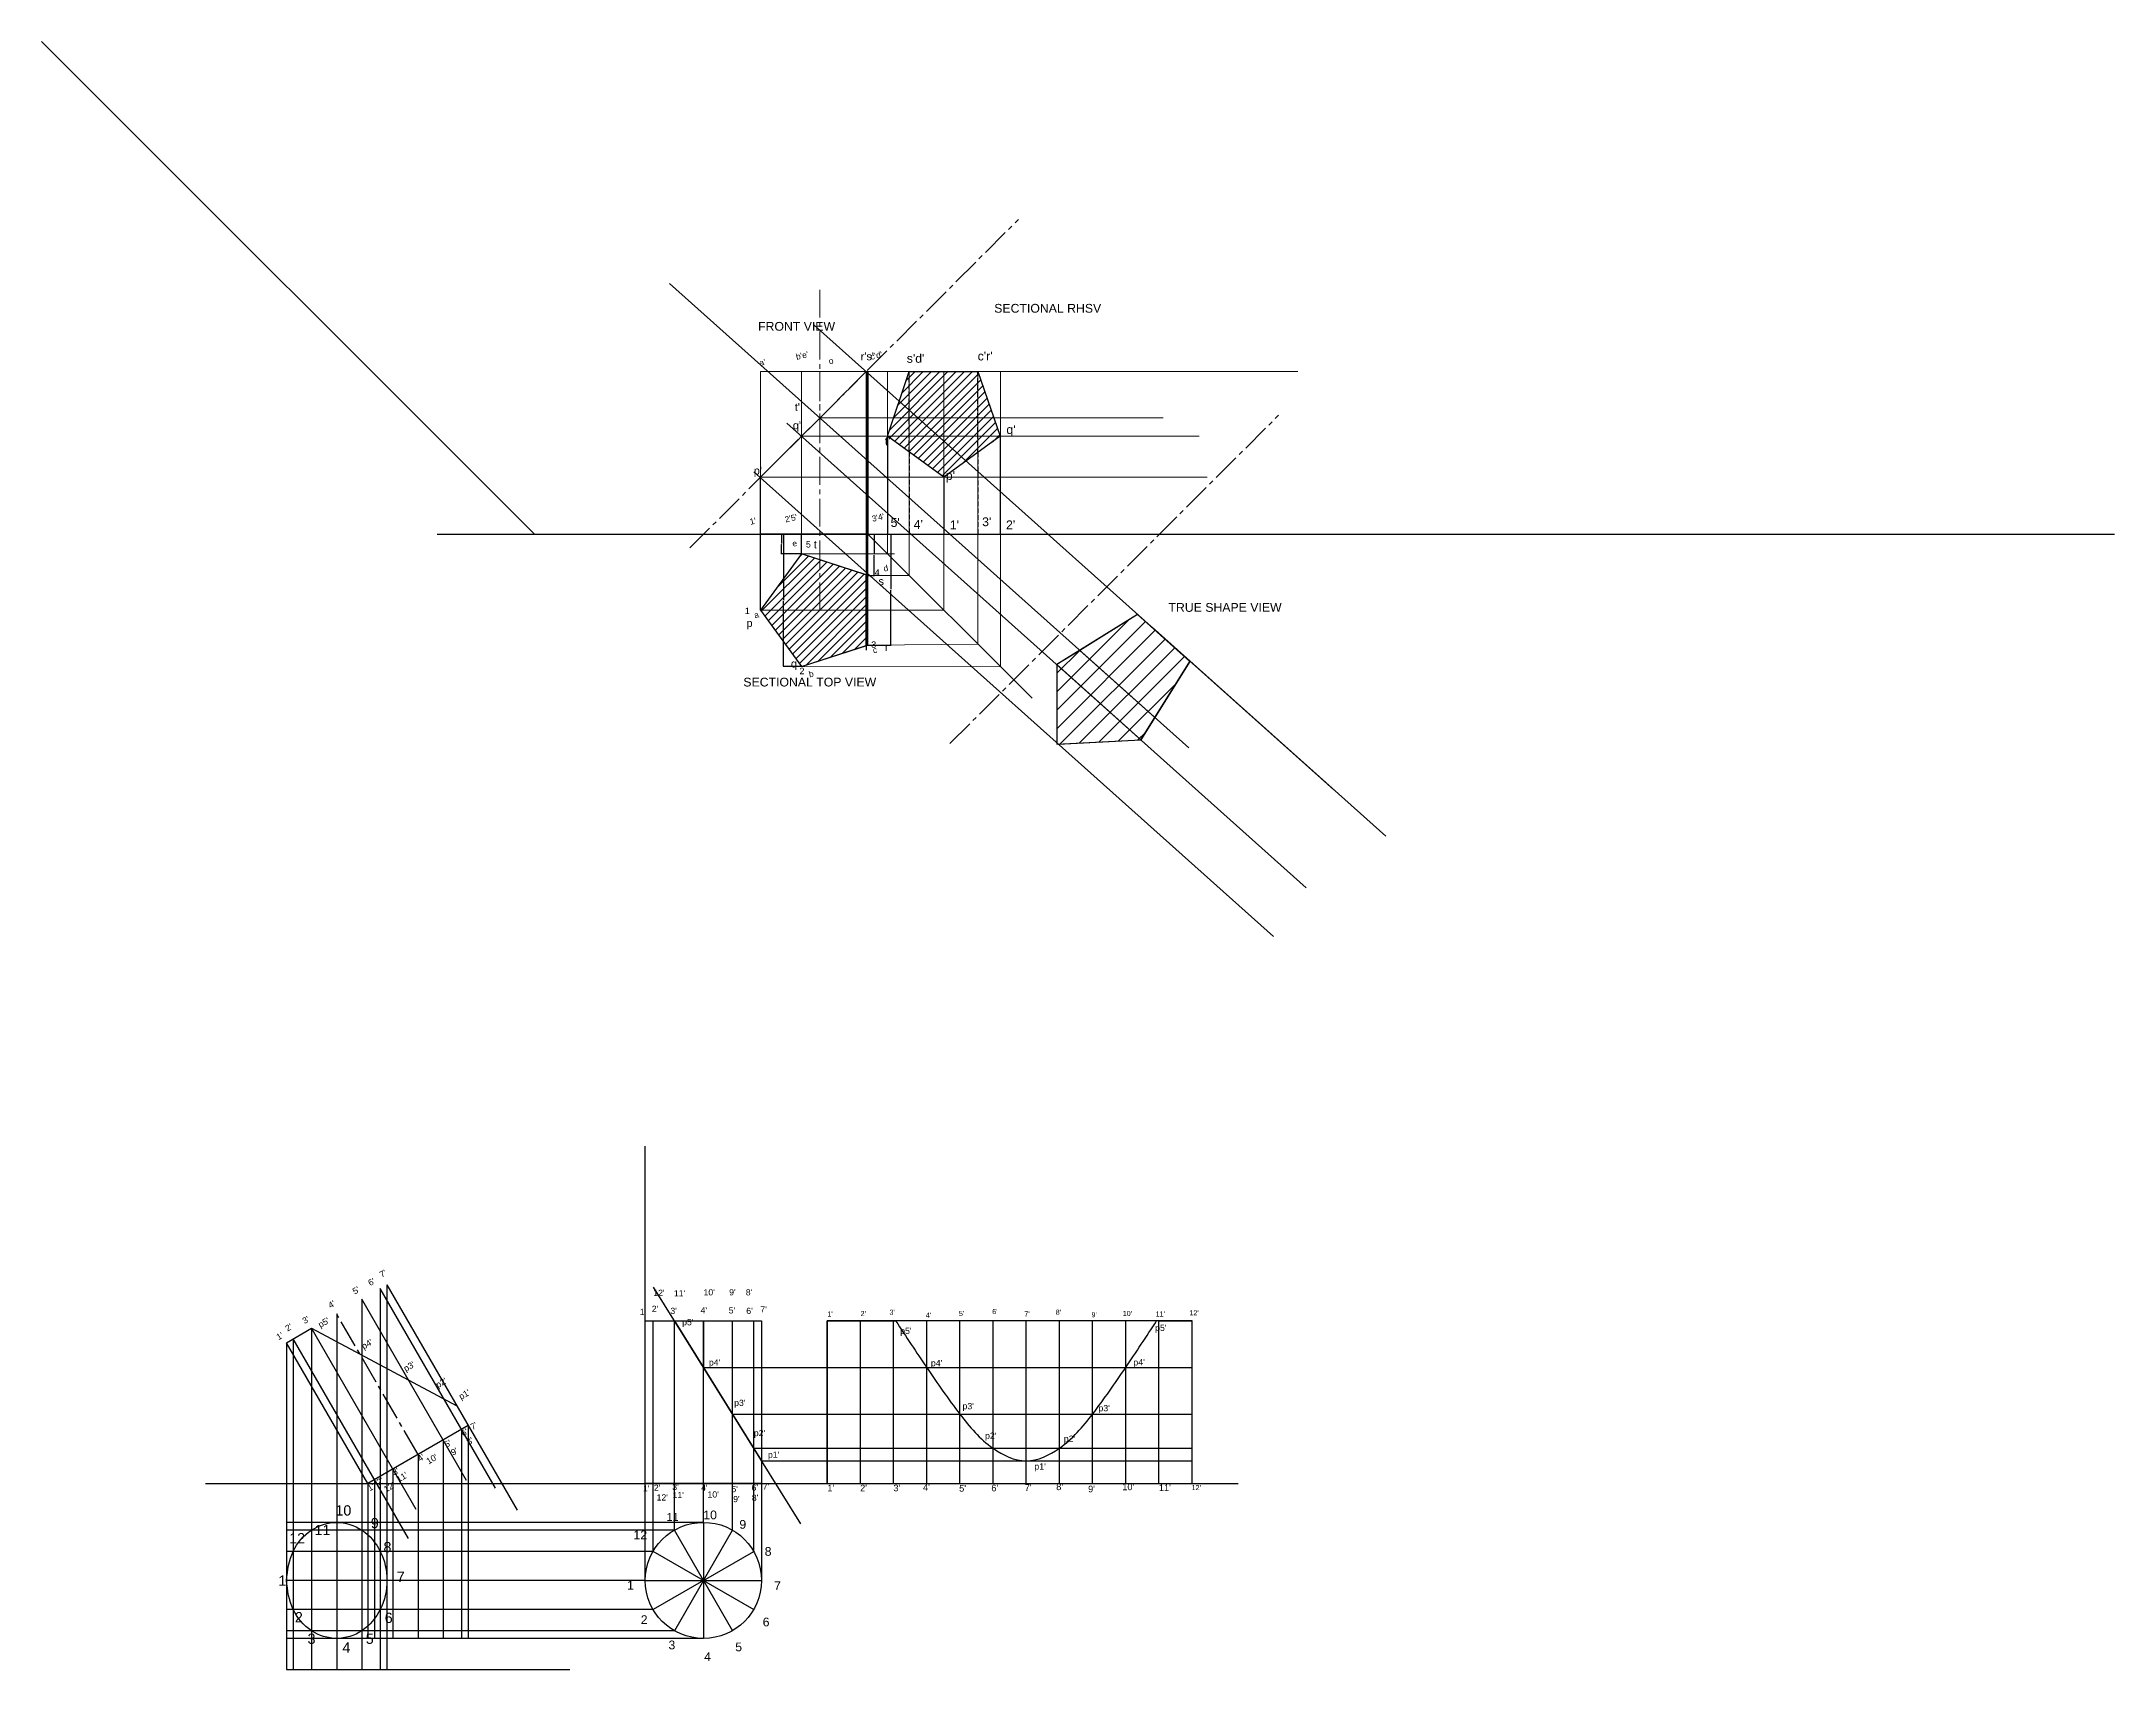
# Model space of a CAD drawing. Header units: millimetres. Extents: x -119 to 774, y -524 to 177.
import ezdxf

# ---------------------------------------------------------------- set-up
doc = ezdxf.new("R2010")
doc.units = ezdxf.units.MM
doc.header["$LTSCALE"] = 4
doc.header["$MEASUREMENT"] = 0
doc.linetypes.add('CENTER2', pattern=[1.125, 0.75, -0.125, 0.125, -0.125])
doc.linetypes.add('HIDDEN2', pattern=[0.1875, 0.125, -0.0625])
doc.styles.get("Standard").update_dxf_attribs({"font": 'arial.ttf'})
doc.dimstyles.get("Standard").update_dxf_attribs({"dimtxt": 0.18, "dimasz": 0.18, "dimexe": 0.18, "dimexo": 0.0625, "dimgap": 0.09, "dimtad": 0, "dimtih": 1, "dimtoh": 1, "dimdec": 4, "dimzin": 0, "dimdsep": 46, "dimtxsty": 'Standard', "dimcen": 0.09, "dimadec": 0, "dimazin": 0, "dimtfac": 1, "dimtdec": 4, "dimtofl": 0, "dimtmove": 0, "dimatfit": 3, "dimfxl": 1, "dimtolj": 1, "dimtzin": 0, "dimarcsym": 0})

# ---------------------------------------------------------------- blocks, each defined once
blk = doc.blocks.new('*D4')
at = {"color": 0, "lineweight": -2, "ltscale": 4, "transparency": 16777216}
for p, q in [((237.1, -35.35), (239.94, -35.35)), ((239.76, -35.53), (239.76, -44.06)), ((239.76, -52.95), (239.76, -44.42)), ((237.1, -53.13), (239.94, -53.13))]:
    blk.add_line(p, q, dxfattribs=at)
at = {"color": 0, "ltscale": 4, "transparency": 16777216}
for points in [[(239.73, -35.53), (239.79, -35.53), (239.76, -35.35)], [(239.73, -52.95), (239.79, -52.95), (239.76, -53.13)]]:
    blk.add_solid(points, dxfattribs=at)
at = {"layer": 'Defpoints', "color": 0, "ltscale": 4, "transparency": 16777216}
for p in [(237.03, -35.35), (237.03, -53.13), (239.76, -53.13)]:
    blk.add_point(p, dxfattribs=at)
at = {"color": 0, "lineweight": 9, "ltscale": 4, "transparency": 16777216, "insert": (239.76, -44.24), "char_height": 0.18, "attachment_point": 5}
blk.add_mtext('\\A1;17.7783', dxfattribs=at)
blk = doc.blocks.new('*D5')
at = {"color": 0, "lineweight": -2, "ltscale": 4, "transparency": 16777216}
for p, q in [((237.1, -35.35), (247.11, -35.35)), ((246.93, -35.53), (246.93, -59.06)), ((246.93, -82.95), (246.93, -59.42)), ((237.1, -83.13), (247.11, -83.13))]:
    blk.add_line(p, q, dxfattribs=at)
at = {"color": 0, "ltscale": 4, "transparency": 16777216}
for points in [[(246.9, -35.53), (246.96, -35.53), (246.93, -35.35)], [(246.9, -82.95), (246.96, -82.95), (246.93, -83.13)]]:
    blk.add_solid(points, dxfattribs=at)
at = {"layer": 'Defpoints', "color": 0, "ltscale": 4, "transparency": 16777216}
for p in [(237.03, -35.35), (237.03, -83.13), (246.93, -83.13)]:
    blk.add_point(p, dxfattribs=at)
at = {"color": 0, "lineweight": 9, "ltscale": 4, "transparency": 16777216, "insert": (246.93, -59.24), "char_height": 0.18, "attachment_point": 5}
blk.add_mtext('\\A1;47.7783', dxfattribs=at)
blk = doc.blocks.new('*D6')
at = {"color": 0, "lineweight": -2, "ltscale": 4, "transparency": 16777216}
for p, q in [((208.44, -35.35), (199.67, -35.35)), ((199.85, -35.53), (199.85, -39.42)), ((208.44, -43.86), (199.67, -43.86)), ((199.85, -43.68), (199.85, -39.79))]:
    blk.add_line(p, q, dxfattribs=at)
at = {"color": 0, "ltscale": 4, "transparency": 16777216}
for points in [[(199.82, -35.53), (199.88, -35.53), (199.85, -35.35)], [(199.82, -43.68), (199.88, -43.68), (199.85, -43.86)]]:
    blk.add_solid(points, dxfattribs=at)
at = {"layer": 'Defpoints', "color": 0, "ltscale": 4, "transparency": 16777216}
for p in [(208.5, -35.35), (199.85, -43.86), (208.5, -43.86)]:
    blk.add_point(p, dxfattribs=at)
at = {"color": 0, "lineweight": 9, "ltscale": 4, "transparency": 16777216, "insert": (199.85, -39.61), "char_height": 0.18, "attachment_point": 5}
blk.add_mtext('\\A1;8.5078', dxfattribs=at)
blk = doc.blocks.new('*D7')
at = {"color": 0, "lineweight": -2, "ltscale": 4, "transparency": 16777216}
for p, q in [((208.44, -35.35), (200.61, -35.35)), ((200.79, -35.53), (200.79, -63.7)), ((200.79, -92.22), (200.79, -64.06)), ((208.44, -92.4), (200.61, -92.4))]:
    blk.add_line(p, q, dxfattribs=at)
at = {"color": 0, "ltscale": 4, "transparency": 16777216}
for points in [[(200.76, -35.53), (200.82, -35.53), (200.79, -35.35)], [(200.76, -92.22), (200.82, -92.22), (200.79, -92.4)]]:
    blk.add_solid(points, dxfattribs=at)
at = {"layer": 'Defpoints', "color": 0, "ltscale": 4, "transparency": 16777216}
for p in [(208.5, -35.35), (200.79, -92.4), (208.5, -92.4)]:
    blk.add_point(p, dxfattribs=at)
at = {"color": 0, "lineweight": 9, "ltscale": 4, "transparency": 16777216, "insert": (200.79, -63.88), "char_height": 0.18, "attachment_point": 5}
blk.add_mtext('\\A1;57.0488', dxfattribs=at)

msp = doc.modelspace()

# ---------------------------------------------------------------- hatches: boundary and pattern name
at = {"linetype": 'HIDDEN2', "lineweight": 30, "ltscale": 4}
h = msp.add_hatch(dxfattribs=at)
h.set_pattern_fill('ANSI31', color=0, scale=20)
h.paths.add_polyline_path([(269.82133, 14.65175), (254.84049, 14.65175), (254.84049, 6.76578), (269.82091, 6.76578)])
h.paths.add_polyline_path([(269.82239, 34.64722), (254.84049, 34.64722), (254.84049, 14.65175), (269.82133, 14.65175)])
h.paths.add_polyline_path([(284.41313, 14.65175), (269.82133, 14.65175), (269.82091, 6.76578), (284.41313, 6.76578)])
h.paths.add_polyline_path([(284.41313, 6.76578), (269.82091, 6.76578), (269.81997, -10.86778), (284.41313, -0.2561)])
h.paths.add_polyline_path([(269.82091, 6.76578), (254.84049, 6.76578), (254.84049, 0.01222), (269.81997, -10.86778)])
h.paths.add_polyline_path([(254.84049, 14.65175), (248.17215, 14.65175), (245.54225, 6.76578), (254.84049, 6.76578)])
h.paths.add_polyline_path([(254.84049, 6.76578), (245.54225, 6.76578), (254.84049, 0.01222)])
h.paths.add_polyline_path([(294.0696, 6.76578), (284.41313, 6.76578), (284.41313, -0.2561)])
h.paths.add_polyline_path([(291.33837, 14.65175), (284.41313, 14.65175), (284.41313, 6.76578), (294.0696, 6.76578)])
h.paths.add_polyline_path([(284.41313, 34.64722), (284.41313, 14.65175), (291.33837, 14.65175)])
h.paths.add_polyline_path([(284.41313, 34.64722), (269.82239, 34.64722), (269.82133, 14.65175), (284.41313, 14.65175)])
h.paths.add_polyline_path([(254.84049, 34.64722), (248.17215, 14.65175), (254.84049, 14.65175)])
at = {"lineweight": 30, "ltscale": 4}
h = msp.add_hatch(dxfattribs=at)
h.set_pattern_fill('ANSI31', color=0, scale=20)
h.set_pattern_definition([(45, (208.354, -72.6633), (-1.76777, 1.76777), [])])
h.paths.add_polyline_path([(236.38419, -52.91981), (208.50275, -43.86058), (190.86919, -68.13109), (208.50275, -92.4016), (236.38419, -83.34237)])
h = msp.add_hatch(dxfattribs=at)
h.set_pattern_fill('ANSI31', color=0, scale=45)
h.paths.add_polyline_path([(328.25767, -85.41577), (318.39349, -91.5595), (354.56718, -123.92609), (360.57017, -114.32754)])
h.paths.add_polyline_path([(375.68739, -90.15567), (353.09846, -69.94411), (328.25767, -85.41577), (360.57017, -114.32754)])
h.paths.add_polyline_path([(318.39349, -91.5595), (318.39349, -125.20337), (318.98182, -125.72978), (354.56718, -123.92609)])

# ---------------------------------------------------------------- linework, layer by layer
at = {"color": 0, "lineweight": 9, "ltscale": 4}
for p, q in [((93.55715, -35.35278), (-118.57488, 176.77925)), ((151.63673, 72.61667), (375.20712, -127.42403)), ((213.96286, 54.54814), (437.53325, -145.49256)), ((237.03444, 34.64722), (422.06813, 34.64722)), ((245.54225, -43.86058), (245.54225, 34.64722)), ((254.84049, -53.15882), (254.84049, 34.64722)), ((269.81694, -68.13528), (269.82239, 34.64722)), ((284.41313, -82.73147), (284.41313, 34.64722)), ((294.11907, -92.43741), (294.17222, 34.64722)), ((202.16671, 12.43497), (425.7371, -187.60572)), ((216.38871, 14.65175), (364.17093, 14.65175)), ((208.50275, 6.76578), (379.63645, 6.76578)), ((188.05064, -8.57847), (411.62103, -208.61916)), ((190.86919, -10.86778), (383.03132, -10.86778)), ((237.03444, -35.35278), (307.74512, -106.06346)), ((208.50275, -43.86058), (248.50275, -43.86058)), ((237.03444, -53.13109), (254.84049, -53.15882)), ((190.86919, -68.13109), (269.81694, -68.13528)), ((459.95458, -165.39348), (359.3479, -75.37516)), ((237.03444, -83.13109), (284.41313, -82.73147)), ((208.50275, -92.4016), (294.11907, -92.43741))]:
    msp.add_line(p, q, dxfattribs=at)
at = {"color": 0, "linetype": 'CENTER2', "ltscale": 4}
for p, q in [((160.42218, -41.31478), (301.84354, 100.10657)), ((272.38978, -125.5609), (413.81114, 15.86046))]:
    msp.add_line(p, q, dxfattribs=at)
at = {"color": 0, "linetype": 'CENTER2', "lineweight": 0, "ltscale": 4}
for p, q in [((216.38871, -68.13109), (216.38871, 71.86891)), ((216.38871, 34.64722), (216.38419, 14.64722))]:
    msp.add_line(p, q, dxfattribs=at)
at = {"color": 0, "linetype": 'ByBlock', "lineweight": 0, "ltscale": 4}
for p, q in [((190.86919, -35.35278), (190.86919, 34.64722)), ((237.03444, 34.64722), (190.86919, 34.64722)), ((208.50275, -35.35278), (208.50275, 34.64722))]:
    msp.add_line(p, q, dxfattribs=at)
at = {"color": 0, "linetype": 'CENTER2', "lineweight": 30, "ltscale": 4}
msp.add_line((190.86919, -10.86778), (236.38419, 34.64722), dxfattribs=at)
at = {"color": 0, "ltscale": 4}
msp.add_line((236.38419, 34.64722), (236.38419, -85.35278), dxfattribs=at)
at = {"color": 0, "lineweight": 30, "ltscale": 4}
for p, q in [((236.38419, 34.64722), (237.03444, 34.64722)), ((237.03444, 34.64722), (237.03444, -35.35278)), ((245.54225, 6.76578), (254.84049, 34.64722)), ((254.84049, 34.64722), (284.41313, 34.64722)), ((284.41313, 34.64722), (294.0696, 6.76578)), ((269.81997, -10.86778), (245.54225, 6.76578)), ((245.54225, 6.76578), (245.54225, -35.35278)), ((294.0696, 6.76578), (269.81997, -10.86778)), ((294.14295, -35.35278), (294.16056, 6.76578)), ((190.86919, -35.35278), (190.86919, -10.86778)), ((269.81997, -10.86778), (269.81868, -35.35278)), ((237.03444, -35.35278), (190.86919, -35.35278)), ((245.54225, -35.35278), (294.14295, -35.35278)), ((353.09846, -69.94411), (318.39349, -91.5595)), ((353.09846, -69.94411), (375.53523, -89.85885)), ((318.39349, -91.5595), (318.39349, -125.7596)), ((375.68739, -90.15567), (354.56718, -123.92609)), ((318.39349, -125.7596), (354.56718, -123.92609))]:
    msp.add_line(p, q, dxfattribs=at)
at = {"color": 0, "linetype": 'ByBlock', "ltscale": 4}
msp.add_line((237.03444, -35.35278), (237.03444, 34.64722), dxfattribs=at)
at = {"color": 0, "linetype": 'HIDDEN2', "lineweight": 30, "ltscale": 4}
for p, q in [((254.84049, 0.01222), (254.84049, 34.64722)), ((284.41313, -0.2561), (284.41313, 34.64722)), ((254.84049, 0.01222), (254.84049, -35.35278)), ((284.41313, -0.2561), (284.41313, -35.35278))]:
    msp.add_line(p, q, dxfattribs=at)
at = {"color": 0}
for p, q in [((51.72807, -35.35278), (773.5656, -35.35278)), ((190.86919, -68.13109), (190.86919, -35.35278)), ((208.50275, -43.86058), (208.50275, -35.35278)), ((237.03444, -53.13109), (237.03444, -35.35278))]:
    msp.add_line(p, q, dxfattribs=at)
at = {"lineweight": -3, "ltscale": 4}
for p, q in [((141.29065, -485.88258), (141.29065, -298.85336)), ((64.32769, -442.79368), (19.29494, -364.79466)), ((76.82769, -446.14304), (27.21962, -360.21934)), ((30.12026, -358.54466), (86.17553, -455.63524)), ((208.18524, -461.52138), (144.80671, -359.62358)), ((141.29065, -444.16644), (141.29065, -374.16644)), ((141.29065, -374.16644), (191.29065, -374.16644)), ((144.64002, -473.38258), (144.64002, -374.16644)), ((153.79065, -464.23194), (153.79065, -374.16644)), ((166.29065, -460.88258), (166.29065, -374.16644)), ((166.29065, -374.16644), (166.29172, -394.16644)), ((178.79065, -464.23194), (178.79065, -374.16644)), ((187.94129, -473.38258), (187.94129, -374.16644)), ((191.29065, -374.16644), (191.29065, -486.27698)), ((39.32769, -467.79368), (-10.28038, -381.86998)), ((42.67706, -455.29368), (-2.3557, -377.29466)), ((166.29172, -394.16644), (191.29065, -394.16644)), ((-47.944, -444.16644), (396.38637, -444.16644)), ((166.29065, -460.88258), (166.29065, -510.88258)), ((166.29065, -485.88258), (153.79065, -464.23194)), ((166.29065, -485.88258), (178.79065, -464.23194)), ((166.29065, -485.88258), (144.64002, -473.38258)), ((166.29065, -485.88258), (144.64002, -473.38258)), ((166.29065, -485.88258), (144.64002, -473.38258)), ((166.29065, -485.88258), (144.64002, -473.38258)), ((166.29065, -485.88258), (187.94129, -473.38258)), ((141.29065, -485.88258), (191.29065, -485.88258)), ((166.29065, -485.88258), (144.64002, -498.38258)), ((166.29065, -485.88258), (153.79065, -507.53321)), ((166.29065, -485.88258), (166.29065, -510.88258)), ((166.29065, -485.88258), (178.79065, -507.53321)), ((166.29065, -485.88258), (187.94129, -498.38258))]:
    msp.add_line(p, q, dxfattribs=at)
at = {"ltscale": 4}
for p, q in [((19.29494, -364.79466), (19.29494, -524.25675)), ((27.21962, -360.21934), (27.21962, -524.25675)), ((30.12026, -358.54466), (30.12026, -524.25675)), ((8.46962, -371.04466), (8.46962, -524.25675)), ((376.58104, -374.16644), (219.58104, -374.16644)), ((219.58104, -444.16644), (219.58104, -374.16644)), ((233.85104, -444.16644), (233.85104, -374.16644)), ((248.12104, -444.16644), (248.12104, -374.16644)), ((262.39104, -444.16644), (262.39104, -374.16644)), ((276.66104, -444.16644), (276.66104, -374.16644)), ((290.93104, -444.16644), (290.93104, -374.16644)), ((305.20104, -444.16644), (305.20104, -374.16644)), ((319.47104, -444.16644), (319.47104, -374.16644)), ((333.74104, -444.16644), (333.74104, -374.16644)), ((348.01104, -444.16644), (348.01104, -374.16644)), ((362.28104, -444.16644), (362.28104, -374.16644)), ((-13.18101, -383.54466), (-13.18101, -524.25675)), ((-10.28038, -381.86998), (-10.28038, -524.25675)), ((-2.3557, -377.29466), (-2.3557, -524.25675)), ((166.29065, -394.23058), (376.58104, -394.23058)), ((65.12026, -419.16644), (65.12026, -510.88258)), ((178.79065, -414.29471), (376.58104, -414.29471)), ((54.29494, -425.41644), (54.29494, -510.88258)), ((62.21962, -420.84112), (62.21962, -510.88258)), ((43.46962, -431.66644), (43.46962, -510.88258)), ((187.94129, -428.98268), (376.58104, -428.98268)), ((191.29065, -434.35885), (376.58104, -434.35885)), ((21.81899, -444.16644), (21.81899, -510.88258)), ((24.71962, -442.49176), (24.71962, -510.88258)), ((32.6443, -437.91644), (32.6443, -510.88258)), ((166.29065, -460.88258), (-13.18101, -460.88258)), ((153.79065, -464.23194), (-13.18101, -464.23194)), ((144.64002, -473.38258), (-13.18101, -473.38258)), ((141.29065, -485.88258), (-13.18101, -485.88258)), ((144.64002, -498.38258), (-13.18101, -498.38258)), ((153.79065, -507.53321), (-13.18101, -507.53321)), ((166.29065, -510.88258), (-13.18101, -510.88258)), ((-13.18101, -524.25675), (108.76281, -524.25675))]:
    msp.add_line(p, q, dxfattribs=at)
at = {"linetype": 'CENTER2', "lineweight": -3, "ltscale": 4}
for p, q in [((43.46962, -431.66644), (8.46962, -371.04466)), ((166.29065, -444.16644), (166.29065, -374.16644))]:
    msp.add_line(p, q, dxfattribs=at)
at = {"lineweight": 30, "ltscale": 4}
for p, q in [((141.29065, -444.16644), (141.29065, -374.16644)), ((141.29065, -374.16644), (153.79065, -374.16644)), ((153.79065, -374.16644), (153.8521, -374.16644)), ((153.8521, -374.16644), (191.29065, -434.35885)), ((219.58104, -374.16644), (219.58104, -444.16644)), ((219.58104, -374.16644), (249.07083, -374.18671)), ((248.12104, -374.16644), (249.07083, -374.18671)), ((362.28104, -374.16644), (361.33104, -374.16644)), ((362.28104, -374.16644), (376.58104, -374.16644)), ((376.58104, -444.16644), (376.58104, -374.16644)), ((-13.18101, -383.54466), (-2.3557, -377.29466)), ((21.81899, -444.16644), (-13.18101, -383.54466)), ((-2.3557, -377.29466), (60.21646, -410.67282)), ((65.12026, -419.16644), (21.81899, -444.16644)), ((60.21646, -410.67282), (65.12026, -419.16644)), ((191.29065, -434.35885), (191.29065, -444.16644)), ((191.29065, -444.16644), (141.29065, -444.16644)), ((219.58104, -444.16644), (376.58104, -444.16644))]:
    msp.add_line(p, q, dxfattribs=at)
at = {"color": 0, "lineweight": 30}
msp.add_lwpolyline([(237.03444, -83.13109), (237.03444, -53.13109), (208.50275, -43.86058), (190.86919, -68.13109), (208.50275, -92.4016)], close=True, dxfattribs=at)
at = {"color": 0, "lineweight": 30, "ltscale": 4}
for points in [[(236.38419, -52.91981), (208.50275, -43.86058), (190.86919, -68.13109), (208.50275, -92.4016), (236.38419, -83.34237)], [(375.68739, -90.15567), (353.09846, -69.94411), (328.25767, -85.41577), (360.57017, -114.32754)], [(328.25767, -85.41577), (318.39349, -91.5595), (354.56718, -123.92609), (360.57017, -114.32754)], [(318.39349, -91.5595), (318.39349, -125.20337), (318.98182, -125.72978), (354.56718, -123.92609)]]:
    msp.add_lwpolyline(points, close=True, dxfattribs=at)
at = {"lineweight": 30, "ltscale": 4}
msp.add_circle((166.29065, -485.88258), 25, dxfattribs=at)
msp.add_spline([(249.07083, -374.18671), (262.39104, -394.23058), (276.66104, -414.29471), (290.93104, -428.98268), (305.20104, -434.35885), (319.47104, -428.98268), (333.74104, -414.29471), (348.01104, -394.23058), (361.33104, -374.16644)], degree=3, dxfattribs=at)
at = {"ltscale": 4}
msp.add_spline([(-13.18101, -485.88258), (-10.28038, -498.38258), (-2.3557, -507.53321), (8.46962, -510.88258), (19.29494, -507.53321), (27.21962, -498.38258), (30.12026, -485.88258), (27.21962, -473.38258), (19.29494, -464.23194), (8.46962, -460.88258), (-2.3557, -464.23194), (-10.28038, -473.38258), (-13.18101, -485.88258)], degree=3, dxfattribs=at)

# ---------------------------------------------------------------- texts
at = {"color": 0, "lineweight": 30, "ltscale": 4}
for s, height, p in [('SECTIONAL RHSV', 3.7785626, (291.44086, 59.98622)), ('FRONT VIEW', 3.778563, (189.83028, 52.2167)), ("r's'", 3.354907, (233.9946, 39.49706)), ("s'd'", 3.778563, (253.79946, 38.42578)), ("c'r'", 3.778563, (284.31773, 39.41469)), ("t'", 3.354907, (205.60124, 17.67522)), ("q'", 3.354907, (204.78684, 9.80445)), ("q'", 3.778563, (296.69, 7.76953)), ("t'", 3.778563, (244.37045, 2.80624)), ("p'", 3.354907, (187.9747, -9.69871)), ("p'", 3.778563, (270.62575, -12.00871)), ("5'", 3.778563, (246.85374, -32.26004)), ("4'", 3.778563, (256.78689, -33.08708)), ("1'", 3.778563, (272.34883, -33.25248)), ("3'", 3.778563, (286.25525, -31.92923)), ("2'", 3.778563, (296.51951, -33.25248)), ('t', 3.35491, (213.79163, -41.51651)), ('s', 3.35491, (241.63896, -57.33734)), ('TRUE SHAPE VIEW', 3.7785626, (366.43722, -68.80289)), ('p', 3.35491, (184.85225, -75.34036)), ('r', 3.35491, (244.36909, -85.70573)), ('SECTIONAL TOP VIEW', 3.7785626, (183.47751, -100.96194)), ('q', 3.35491, (203.96316, -92.79783))]:
    msp.add_text(s, height=height, dxfattribs=at).set_placement(p)
at = {"color": 0, "linetype": 'ByBlock', "ltscale": 4}
for s, height, p in [("a'", 2.589482, (190.67364, 37.00509)), ("b'e'", 2.589482, (206.43279, 39.65981)), ('o', 2.58948, (220.52422, 37.73995)), ("c'd'", 2.589482, (238.45875, 39.65981)), ("2'5'", 2.589482, (201.6289, -30.41536)), ("3'4'", 2.589482, (239.09927, -30.09538)), ("1'", 2.589482, (186.5767, -31.37529)), ('e', 2.58948, (204.86527, -40.83302)), ('d', 2.58948, (244.08967, -51.52117)), ('a', 2.58948, (188.41944, -71.61736)), ('c', 2.58948, (239.5333, -86.75251)), ('b', 2.58948, (211.99698, -97.04481))]:
    msp.add_text(s, height=height, rotation=13.51497901, dxfattribs=at).set_placement(p)
at = {"color": 0}
for s, p in [('5', (210.3922, -41.12536)), ('4', (239.987, -53.24672)), ('1', (184.10613, -69.77585)), ('3', (238.51645, -84.28476)), ('2', (207.63492, -95.67149))]:
    msp.add_text(s, height=2.75485, dxfattribs=at).set_placement(p)
at = {"linetype": 'CENTER2', "lineweight": 30, "ltscale": 4}
for s, p in [("6'", (22.93156, -359.2046)), ("7'", (27.85145, -355.61566)), ("4'", (5.7806, -368.85723)), ("5'", (16.26856, -362.80201)), ("3'", (-5.34846, -375.53208)), ("p5'", (1.46537, -377.19461)), ("1'", (-16.55679, -382.50217)), ("2'", (-12.71012, -378.78442)), ("p4'", (20.12027, -386.47561)), ("p3'", (38.21069, -396.08251)), ("p2'", (52.06076, -403.12474)), ("p1'", (61.99604, -408.16624)), ("7'", (66.91181, -421.19839)), ("5'", (55.7715, -428.83654)), ("6'", (62.93527, -423.95795)), ("8'", (65.26004, -427.71659)), ("4'", (44.18394, -434.86167)), ("10'", (48.00463, -435.99312)), ("9'", (58.56555, -432.19994)), ("1'", (22.66855, -447.58584)), ("2'", (26.5765, -445.02733)), ("12'", (29.68386, -448.05105)), ("3'", (33.27182, -440.79909)), ("11'", (35.10964, -443.74767))]:
    msp.add_text(s, height=2.669914, rotation=30, dxfattribs=at).set_placement(p)
for s, p in [("12'", (144.72735, -363.36562)), ("11'", (153.59393, -363.58167)), ("10'", (166.35316, -363.14956)), ("9'", (177.38231, -363.14956)), ("8'", (184.51883, -363.14956)), ("1'", (138.88839, -371.57573)), ("2'", (144.07858, -370.27939)), ("3'", (152.08013, -371.14362)), ("p5'", (157.14981, -375.99032)), ("4'", (165.05561, -370.92756)), ("5'", (177.16605, -370.92756)), ("6'", (184.73509, -371.14362)), ("7'", (190.79031, -370.49545)), ("p4'", (168.66493, -393.35536)), ("p3'", (179.52825, -410.72039)), ("p2'", (188.00164, -423.74417)), ("p1'", (194.0851, -433.07787)), ("1'", (140.3167, -447.55251)), ("2'", (144.98033, -447.29075)), ("3'", (152.89277, -446.97664)), ("4'", (165.31166, -447.29075)), ("5'", (178.35933, -447.86662)), ("6'", (187.00264, -447.22352)), ("7'", (191.82621, -446.82193)), ("12'", (146.15953, -451.46305)), ("11'", (153.01008, -450.4491)), ("10'", (168.05474, -450.18095)), ("9'", (179.09736, -452.17643)), ("8'", (187.13663, -451.64098))]:
    msp.add_text(s, height=2.669914, dxfattribs=at).set_placement(p)
at = {"ltscale": 4}
for s, height, p in [("1'", 2.197006, (219.6305, -372.26027)), ("2'", 2.197006, (233.94598, -372.04488)), ("3'", 2.197006, (246.36422, -371.48486)), ("4'", 2.197006, (261.9852, -372.7675)), ("5'", 2.197006, (276.24757, -372.03346)), ("6'", 2.197006, (290.56042, -371.19909)), ("7'", 2.197006, (304.41469, -372.23718)), ("8'", 2.197006, (317.92261, -371.47591)), ("9'", 2.197006, (333.3155, -372.5816)), ("10'", 2.197006, (346.76964, -372.02875)), ("11'", 2.197006, (360.901, -372.23637)), ("12'", 2.197006, (375.44799, -371.75193)), ("1'", 2.833248, (219.62631, -447.49437)), ("2'", 2.833248, (233.7383, -447.49437)), ("3'", 2.833248, (248.05287, -447.49437)), ("4'", 2.833248, (260.81444, -447.22454)), ("5'", 2.833248, (276.36187, -447.62752)), ("6'", 2.833248, (290.20378, -447.4926)), ("7'", 2.833248, (304.57014, -447.33102)), ("8'", 2.833248, (318.12761, -446.99474)), ("9'", 2.833248, (331.84341, -447.92241)), ("10'", 2.833248, (346.5533, -447.02337)), ("11'", 2.833248, (362.28577, -447.34374)), ("12'", 2.197006, (376.4024, -447.00384)), ('10', 4.424484, (7.90422, -457.95326)), ('11', 4.424484, (-1.08404, -466.38888)), ('9', 4.42448, (23.15704, -463.3956)), ('12', 4.424484, (-11.97891, -469.92639)), ('8', 4.42448, (28.60447, -473.73603)), ('1', 4.42448, (-16.60922, -488.15821)), ('7', 4.42448, (34.32428, -486.52551)), ('2', 4.42448, (-9.52756, -503.94097)), ('6', 4.42448, (29.14921, -504.21309)), ('3', 4.42448, (-4.08013, -513.19293)), ('4', 4.42448, (10.90031, -517.00257)), ('5', 4.42448, (20.97806, -513.19293))]:
    msp.add_text(s, height=height, dxfattribs=at).set_placement(p)
at = {"lineweight": 30, "ltscale": 4}
for s, p in [("p5'", (250.96136, -379.77227)), ("p5'", (360.67696, -378.46931)), ("p4'", (264.1913, -393.6368)), ("p4'", (351.3174, -393.29837)), ("p3'", (277.78963, -412.18222)), ("p3'", (336.28402, -413.0448)), ("p2'", (287.50272, -424.90524)), ("p2'", (321.39061, -426.1991)), ("p1'", (308.7053, -438.12826))]:
    msp.add_text(s, height=2.697132, dxfattribs=at).set_placement(p)
at = {"lineweight": -3, "ltscale": 4}
for s, height, p in [('11', 3.339775, (150.40851, -460.22187)), ('12', 3.836849, (136.14354, -468.19367))]:
    msp.add_text(s, height=height, dxfattribs=at).set_placement(p)
at = {"lineweight": -3, "ltscale": 4, "attachment_point": 1}
for s, insert, char_height in [('10', (166.24789, -455.79169), 3.778563), ('8', (192.6688, -471.49038), 3.77856), ('7', (196.69544, -486.27698), 3.77856), ('6', (191.80508, -501.88765), 3.77856), ('3', (151.25088, -511.77837), 3.77856), ('4', (166.63762, -516.78332), 3.77856)]:
    msp.add_mtext(s, dxfattribs=dict(at, insert=insert, char_height=char_height))
at = {"lineweight": -3, "ltscale": 4, "char_height": 3.77856, "attachment_point": 1}
for s, width, insert in [('9', 1.1470604, (181.77178, -459.83957)), ('1', 0.9107285, (133.41015, -486.05928)), ('2', 0.3578281, (139.32088, -500.88569)), ('5', 0.119276, (179.99665, -512.61253))]:
    msp.add_mtext_dynamic_manual_height_columns(s, width=width, gutter_width=18.89281, heights=[0], dxfattribs=dict(at, insert=insert))

# ---------------------------------------------------------------- dimensions: what is measured, and where the dimension line sits
at = {"color": 0, "lineweight": 9, "ltscale": 4}
for base, p1, p2, picture, middle in [((199.85355, -43.86058), (208.50275, -35.35278), (208.50275, -43.86058), '*D6', (199.85355, -39.60668)), ((200.78883, -92.4016), (208.50275, -35.35278), (208.50275, -92.4016), '*D7', (200.78883, -63.87719)), ((239.76235, -53.13109), (237.03444, -35.35278), (237.03444, -53.13109), '*D4', (239.76235, -44.24194)), ((246.93459, -83.13109), (237.03444, -35.35278), (237.03444, -83.13109), '*D5', (246.93459, -59.24194))]:
    dim = msp.add_linear_dim(base=base, p1=p1, p2=p2, angle=90, dimstyle='Standard', dxfattribs=at)
    dim.commit()
    dim.dimension.update_dxf_attribs({"geometry": picture, "text_midpoint": middle})

doc.saveas('drawing.dxf')
